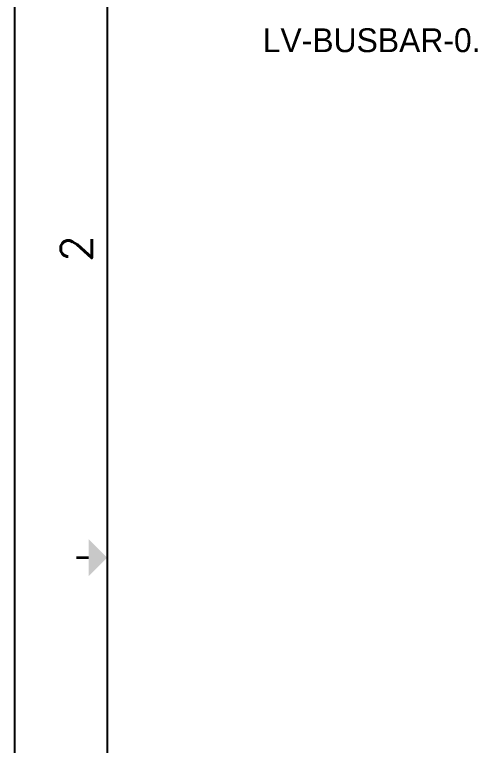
# Model space of a CAD drawing. Extents: x 4 to 170, y -32 to 186.
# Drawn here: x 4.2 to 42.6, y 61.5 to 122.7 of the extents above; entities that cross this region are included whole.
import ezdxf
from ezdxf.enums import TextEntityAlignment as Align

# ---------------------------------------------------------------- set-up
doc = ezdxf.new("R2010")
doc.units = 0
doc.header["$MEASUREMENT"] = 0
for name, color, linetype in [('SYMS', 7, 'Continuous'), ('Title Block', 7, 'Continuous'), ('Viewport', 7, 'Continuous')]:
    doc.layers.add(name, color=color, linetype=linetype)
doc.styles.add('Roman', font='romans')

# ---------------------------------------------------------------- blocks, each defined once
blk = doc.blocks.new('ANSI_border_C')
at = {"layer": 'Title Block'}
for p, q in [((21, 16), (0, 16)), ((20.5, 15.25), (0.5, 15.25))]:
    blk.add_line(p, q, dxfattribs=at)
at = {"layer": 'Title Block', "const_width": 0.02}
blk.add_lwpolyline([(10.5, 15.5), (10.5, 15.4)], dxfattribs=at)
at = {"layer": 'Title Block'}
blk.add_solid([(10.35, 15.4), (10.65, 15.4), (10.5, 15.25)], dxfattribs=at)
at = {"layer": 'Title Block', "style": 'Roman'}
blk.add_text('2', height=0.25, dxfattribs=at).set_placement((13, 15.5), align=Align.MIDDLE_CENTER)
blk = doc.blocks.new('JIC_border_C')
at = {"xscale": 10.36509338838034, "yscale": 10.36509338838034, "zscale": 10.36509338838034, "rotation": 90}
blk.add_blockref('ANSI_border_C', (170.059, -31.634), dxfattribs=at)

msp = doc.modelspace()

# ---------------------------------------------------------------- block references
at = {"layer": 'Viewport'}
msp.add_blockref('JIC_border_C', (0, 0), dxfattribs=at)

# ---------------------------------------------------------------- texts
at = {"layer": 'SYMS', "insert": (25.044, 121.579), "char_height": 2, "attachment_point": 1}
msp.add_mtext_dynamic_manual_height_columns('LV-BUSBAR-0.415KV', width=22.88712, gutter_width=1, heights=[2], dxfattribs=at)

doc.saveas('drawing.dxf')
